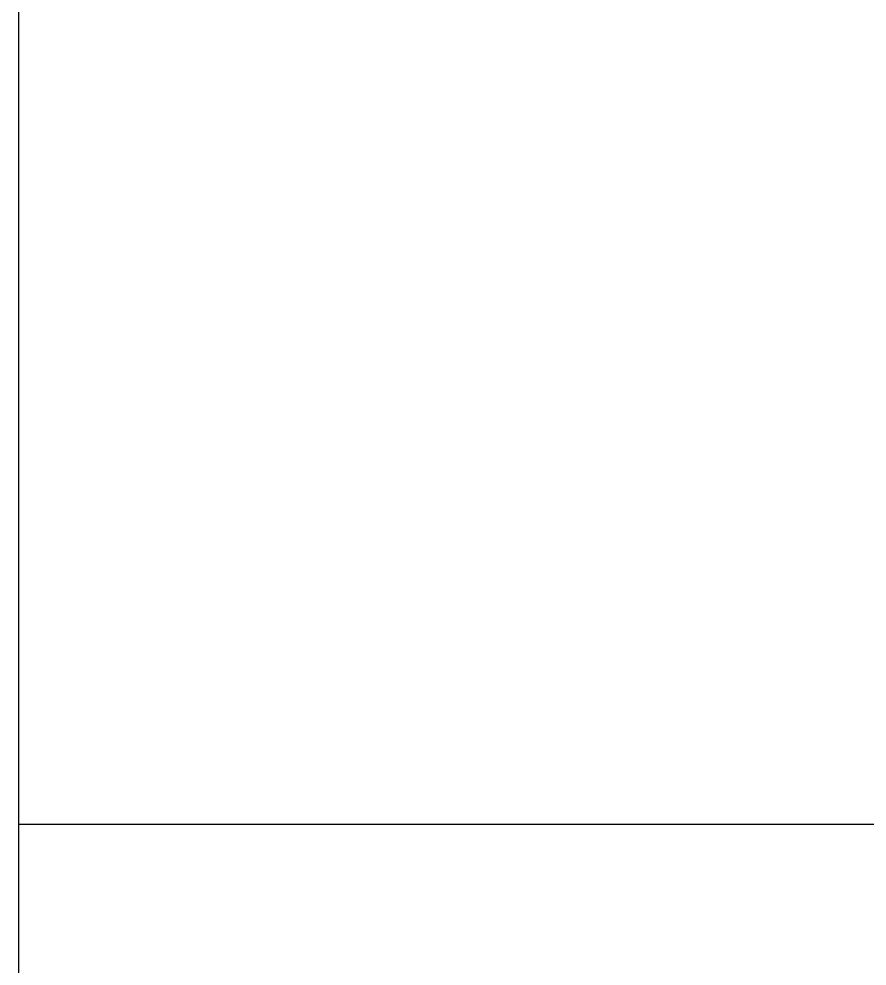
# Model space of a CAD drawing. Header units: millimetres. Extents: x 0 to 3800, y -67 to 2530.
# Drawn here: x 3408.13 to 3434.82, y 917.34 to 947.16 of the extents above; entities that cross this region are included whole.
import ezdxf
from ezdxf.lldxf.tags import DXFTag

# ---------------------------------------------------------------- set-up
doc = ezdxf.new("R2010")
doc.units = ezdxf.units.MM
doc.layers.add('중심선', color=1, linetype='DASHED')
tags = doc.linetypes.add('DASHDOT', pattern=[70, 31, -13, 13, -13]).pattern_tags.tags
tags[10:11] = [DXFTag(74, 4), DXFTag(75, 0), DXFTag(340, '0'), DXFTag(46, 0.0), DXFTag(50, 0.0), DXFTag(44, 0.0), DXFTag(45, 0.0)]
tags[8:9] = [DXFTag(74, 4), DXFTag(75, 0), DXFTag(340, '0'), DXFTag(46, 0.0), DXFTag(50, 0.0), DXFTag(44, 0.0), DXFTag(45, 0.0)]
tags[6:7] = [DXFTag(74, 4), DXFTag(75, 0), DXFTag(340, '0'), DXFTag(46, 0.0), DXFTag(50, 0.0), DXFTag(44, 0.0), DXFTag(45, 0.0)]
tags[4:5] = [DXFTag(74, 4), DXFTag(75, 0), DXFTag(340, '0'), DXFTag(46, 0.0), DXFTag(50, 0.0), DXFTag(44, 0.0), DXFTag(45, 0.0)]
tags = doc.linetypes.add('DASHED', pattern=[25.72, 12.86, -12.86]).pattern_tags.tags
tags[6:7] = [DXFTag(74, 4), DXFTag(75, 0), DXFTag(340, '0'), DXFTag(46, 0.0), DXFTag(50, 0.0), DXFTag(44, 0.0), DXFTag(45, 0.0)]
tags[4:5] = [DXFTag(74, 4), DXFTag(75, 0), DXFTag(340, '0'), DXFTag(46, 0.0), DXFTag(50, 0.0), DXFTag(44, 0.0), DXFTag(45, 0.0)]

msp = doc.modelspace()

# ---------------------------------------------------------------- linework, layer by layer
at = {"layer": '중심선', "linetype": 'ByBlock'}
msp.add_line((3408.126, 238.926), (3408.126, 1115.021), dxfattribs=at)
at = {"layer": '중심선', "linetype": 'DASHDOT'}
msp.add_line((3499.206, 921.8), (3408.126, 921.8), dxfattribs=at)

doc.saveas('drawing.dxf')
